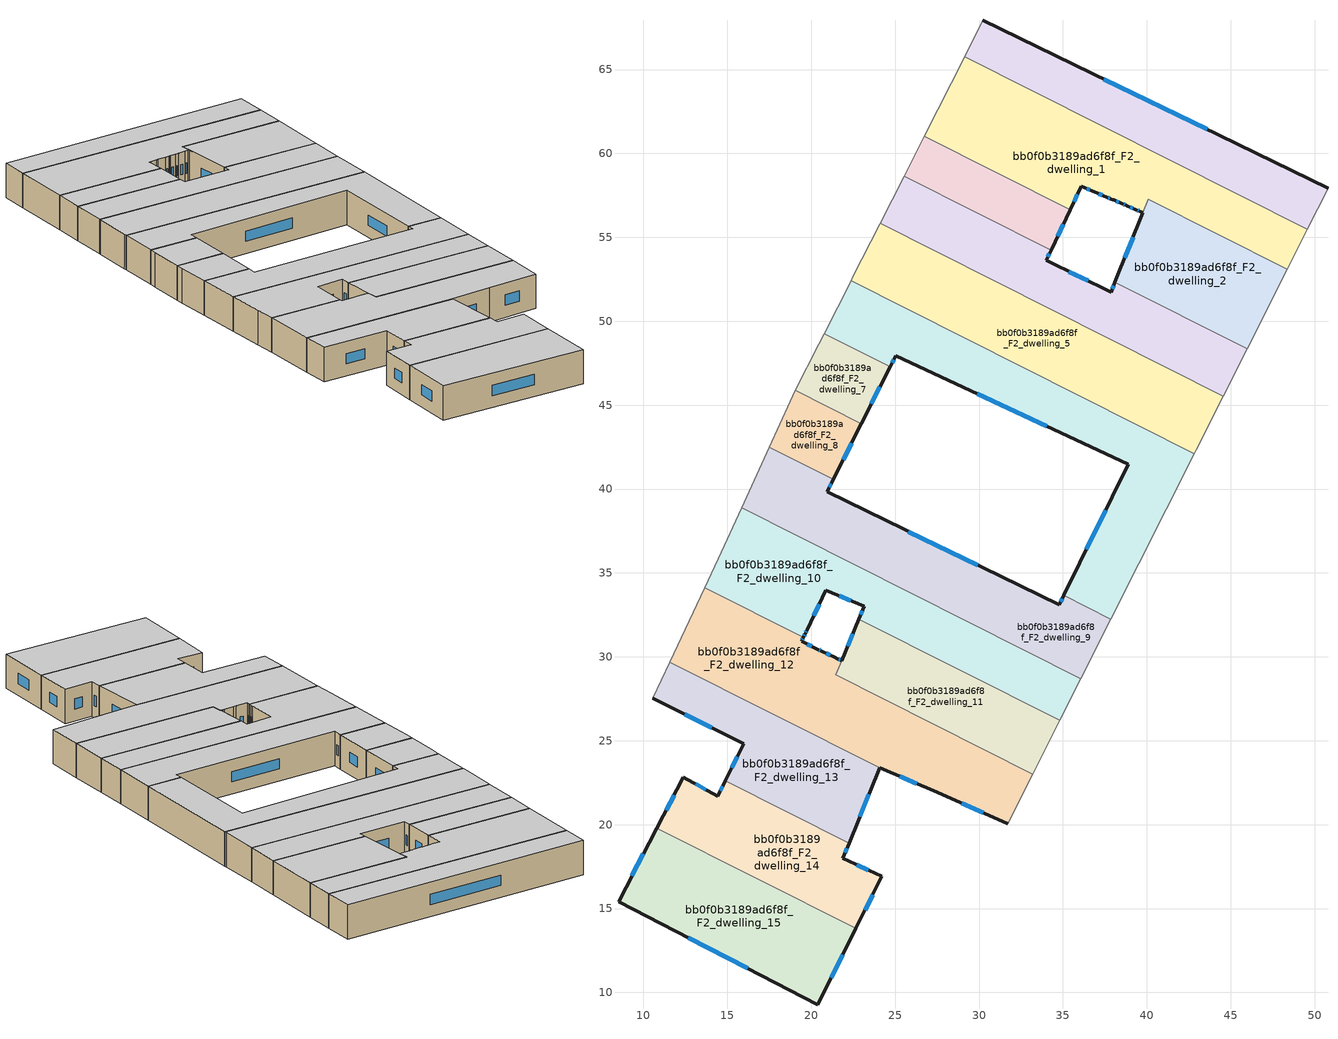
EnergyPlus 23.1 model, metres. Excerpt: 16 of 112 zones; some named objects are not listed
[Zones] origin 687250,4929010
bb0f0b3189ad6f8f_F2_dwelling_0
 floor to bb0f0b3189ad6f8f_F1_dwelling_0 (EU_floor_Construction): 50.79,57.92 49.56,55.48 29.14,65.77 30.23,67.92 z6
 wall outside (EU_wall_Construction): 50.79,57.92 30.23,67.92 z6:9
 wall to bb0f0b3189ad6f8f_F2_dwelling_1 (EU_wall_Construction): 29.14,65.77 49.56,55.48 z6:9
 wall adiabatic (EU_wall_Construction): 30.23,67.92 29.14,65.77 / 49.56,55.48 50.79,57.92 z6:9
 window (EU_Window_Construction): 43.59,61.43 37.44,64.42 z7.05:7.95
 ceiling to bb0f0b3189ad6f8f_F3_dwelling_0 (EU_floor_Construction): 49.56,55.48 50.79,57.92 30.23,67.92 29.14,65.77 z9
bb0f0b3189ad6f8f_F2_dwelling_1
 floor to bb0f0b3189ad6f8f_F1_dwelling_1 (EU_floor_Construction): 49.56,55.48 48.37,53.1 40.08,57.27 39.76,56.47 39.63,56.53 39.35,56.65 38.81,56.88 38.8,56.89 38.77,56.9 38.52,57.01 38.47,57.03 38.01,57.23 37.97,57.24 37.96,57.25 37.89,57.28 37.61,57.4 36.87,57.72 36.78,57.75 36.23,57.99 36.09,58.05 35.43,56.64 26.73,61.01 29.14,65.77 z6
 wall outside (EU_wall_Construction): 35.43,56.64 36.09,58.05 36.23,57.99 36.78,57.75 36.87,57.72 37.61,57.4 37.89,57.28 37.96,57.25 37.97,57.24 38.01,57.23 38.47,57.03 38.52,57.01 38.77,56.9 38.8,56.89 38.81,56.88 39.35,56.65 39.63,56.53 39.76,56.47 z6:9
 wall to bb0f0b3189ad6f8f_F2_dwelling_3 (EU_wall_Construction): 26.73,61.01 35.43,56.64 z6:9
 wall adiabatic (EU_wall_Construction): 29.14,65.77 26.73,61.01 / 48.37,53.1 49.56,55.48 z6:9
 wall to bb0f0b3189ad6f8f_F2_dwelling_2 (EU_wall_Construction): 40.09,57.27 48.37,53.1 / 39.76,56.47 40.08,57.27 z6:9
 window (EU_Window_Construction): 38.61,56.97 38.68,56.94 / 38.17,57.16 38.31,57.1 / 37.71,57.36 37.79,57.32 / 37.13,57.61 37.35,57.51 / 36.43,57.91 36.59,57.84 / 35.66,57.13 35.86,57.56 / 39.45,56.61 39.53,56.57 / 39,56.8 39.16,56.73 z7.05:7.95
 ceiling to bb0f0b3189ad6f8f_F3_dwelling_1 (EU_floor_Construction): 48.37,53.1 49.56,55.48 29.14,65.77 26.73,61.01 35.43,56.64 36.09,58.05 36.23,57.99 36.78,57.75 36.87,57.72 37.61,57.4 37.89,57.28 37.96,57.25 37.97,57.24 38.01,57.23 38.47,57.03 38.52,57.01 38.77,56.9 38.8,56.89 38.81,56.88 39.35,56.65 39.63,56.53 39.76,56.47 40.08,57.27 z9
bb0f0b3189ad6f8f_F2_dwelling_10
 floor to bb0f0b3189ad6f8f_F1_dwelling_10 (EU_floor_Construction): 36.07,28.69 34.82,26.21 22.84,32.24 23.16,33.01 20.87,33.97 19.75,31.62 19.65,31.39 19.54,31.16 13.66,34.13 14.46,35.83 15.85,38.88 z6
 wall outside (EU_wall_Construction): 19.54,31.16 19.65,31.39 19.75,31.62 20.87,33.97 23.16,33.01 22.84,32.24 z6:9
 wall adiabatic (EU_wall_Construction): 15.85,38.88 14.46,35.83 13.66,34.13 / 34.82,26.21 36.07,28.69 z6:9
 wall to bb0f0b3189ad6f8f_F2_dwelling_9 (EU_wall_Construction): 36.07,28.69 15.85,38.88 z6:9
 wall to bb0f0b3189ad6f8f_F2_dwelling_11 (EU_wall_Construction): 22.84,32.24 34.82,26.21 z6:9
 wall to bb0f0b3189ad6f8f_F2_dwelling_12 (EU_wall_Construction): 13.66,34.13 19.54,31.16 z6:9
 window (EU_Window_Construction): 23.05,32.74 22.95,32.51 / 21.68,33.64 22.36,33.35 / 20.15,32.44 20.48,33.15 / 19.68,31.47 19.72,31.54 / 19.58,31.24 19.61,31.31 z7.05:7.95
 ceiling to bb0f0b3189ad6f8f_F3_dwelling_10 (EU_floor_Construction): 34.82,26.21 36.07,28.69 15.85,38.88 14.46,35.83 13.66,34.13 19.54,31.16 19.65,31.39 19.75,31.62 20.87,33.97 23.16,33.01 22.84,32.24 z9
bb0f0b3189ad6f8f_F2_dwelling_11
 floor to bb0f0b3189ad6f8f_F1_dwelling_11 (EU_floor_Construction): 34.82,26.21 33.21,23 21.45,28.93 22.84,32.24 z6
 wall outside (EU_wall_Construction): 22.84,32.24 21.81,29.78 z6:9
 wall adiabatic (EU_wall_Construction): 33.21,23 34.82,26.21 z6:9
 wall to bb0f0b3189ad6f8f_F2_dwelling_12 (EU_wall_Construction): 21.8,29.77 21.45,28.93 33.21,23 z6:9
 window (EU_Window_Construction): 22.48,31.38 22.17,30.64 z7.05:7.95
 ceiling to bb0f0b3189ad6f8f_F3_dwelling_11 (EU_floor_Construction): 33.21,23 34.82,26.21 22.84,32.24 21.45,28.93 z9
bb0f0b3189ad6f8f_F2_dwelling_12
 floor to bb0f0b3189ad6f8f_F1_dwelling_12 (EU_floor_Construction): 33.21,23 31.72,20.05 27.49,21.94 24.08,23.38 11.57,29.69 13.66,34.13 19.54,31.16 19.42,30.92 20.37,30.47 20.64,30.34 21.4,29.97 21.55,29.89 21.8,29.77 21.45,28.93 z6
 wall outside (EU_wall_Construction): 24.08,23.38 27.49,21.94 31.72,20.05 / 21.8,29.77 21.55,29.89 21.4,29.97 20.64,30.34 20.37,30.47 19.42,30.92 19.54,31.16 z6:9
 wall adiabatic (EU_wall_Construction): 31.72,20.05 33.21,23 / 13.66,34.13 11.57,29.69 z6:9
 wall to bb0f0b3189ad6f8f_F2_dwelling_13 (EU_wall_Construction): 11.57,29.69 24.08,23.38 z6:9
 window (EU_Window_Construction): 28.98,21.28 30.24,20.71 / 25.28,22.88 26.3,22.45 / 19.46,31.01 19.5,31.08 / 20.04,30.63 19.76,30.76 / 20.54,30.38 20.46,30.42 / 21.13,30.1 20.91,30.21 / 21.72,29.82 21.64,29.85 z7.05:7.95
 ceiling to bb0f0b3189ad6f8f_F3_dwelling_12 (EU_floor_Construction): 31.72,20.05 33.21,23 21.45,28.93 21.8,29.77 21.55,29.89 21.4,29.97 20.64,30.34 20.37,30.47 19.42,30.92 19.54,31.16 13.66,34.13 11.57,29.69 24.08,23.38 27.49,21.94 z9
bb0f0b3189ad6f8f_F2_dwelling_13
 floor to bb0f0b3189ad6f8f_F1_dwelling_13 (EU_floor_Construction): 24.08,23.38 22.25,18.9 14.89,22.61 15.96,24.81 10.55,27.54 11.57,29.69 z6
 wall outside (EU_wall_Construction): 10.55,27.54 15.96,24.81 14.89,22.61 / 22.25,18.9 24.08,23.38 z6:9
 wall adiabatic (EU_wall_Construction): 11.57,29.69 10.55,27.54 z6:9
 wall to bb0f0b3189ad6f8f_F2_dwelling_14 (EU_wall_Construction): 14.89,22.61 22.25,18.9 z6:9
 window (EU_Window_Construction): 12.45,26.59 14.07,25.77 / 22.89,20.47 23.44,21.81 / 15.59,24.04 15.26,23.38 z7.05:7.95
 ceiling to bb0f0b3189ad6f8f_F3_dwelling_13 (EU_floor_Construction): 22.25,18.9 24.08,23.38 11.57,29.69 10.55,27.54 15.96,24.81 14.89,22.61 z9
bb0f0b3189ad6f8f_F2_dwelling_14
 floor to bb0f0b3189ad6f8f_F1_dwelling_14 (EU_floor_Construction): 22.25,18.9 21.88,18 24.21,16.91 22.67,13.83 10.81,19.8 12.38,22.82 14.43,21.69 14.89,22.61 z6
 wall outside (EU_wall_Construction): 14.89,22.61 14.43,21.69 12.38,22.82 10.81,19.8 / 22.67,13.83 24.21,16.91 21.88,18 22.25,18.9 z6:9
 wall to bb0f0b3189ad6f8f_F2_dwelling_15 (EU_wall_Construction): 10.81,19.8 22.67,13.83 z6:9
 window (EU_Window_Construction): 11.83,21.76 11.36,20.86 / 13.72,22.09 13.1,22.43 / 14.73,22.29 14.59,22.02 / 22.01,18.32 22.12,18.59 / 23.4,17.3 22.7,17.62 / 23.21,14.91 23.67,15.83 z7.05:7.95
 ceiling to bb0f0b3189ad6f8f_F3_dwelling_14 (EU_floor_Construction): 22.67,13.83 24.21,16.91 21.88,18 22.25,18.9 14.89,22.61 14.43,21.69 12.38,22.82 10.81,19.8 z9
bb0f0b3189ad6f8f_F2_dwelling_15
 floor to bb0f0b3189ad6f8f_F1_dwelling_15 (EU_floor_Construction): 22.67,13.83 20.38,9.28 8.51,15.4 10.81,19.8 z6
 wall outside (EU_wall_Construction): 10.81,19.8 8.51,15.4 20.38,9.28 22.67,13.83 z6:9
 window (EU_Window_Construction): 21.18,10.88 21.87,12.23 / 12.68,13.26 16.22,11.43 / 10,18.26 9.32,16.95 z7.05:7.95
 ceiling to bb0f0b3189ad6f8f_F3_dwelling_15 (EU_floor_Construction): 20.38,9.28 22.67,13.83 10.81,19.8 8.51,15.4 z9
bb0f0b3189ad6f8f_F2_dwelling_2
 floor to bb0f0b3189ad6f8f_F1_dwelling_2 (EU_floor_Construction): 48.37,53.1 45.97,48.35 38.09,52.32 40.09,57.27 z6
 wall outside (EU_wall_Construction): 39.77,56.47 38.09,52.32 z6:9
 wall to bb0f0b3189ad6f8f_F2_dwelling_4 (EU_wall_Construction): 38.09,52.32 45.97,48.35 z6:9
 wall adiabatic (EU_wall_Construction): 45.97,48.35 48.37,53.1 z6:9
 window (EU_Window_Construction): 39.18,55.01 38.68,53.77 z7.05:7.95
 ceiling to bb0f0b3189ad6f8f_F3_dwelling_2 (EU_floor_Construction): 45.97,48.35 48.37,53.1 40.09,57.27 38.09,52.32 z9
bb0f0b3189ad6f8f_F2_dwelling_3
 floor to bb0f0b3189ad6f8f_F1_dwelling_3 (EU_floor_Construction): 35.43,56.64 34.29,54.23 25.53,58.64 26.73,61.01 z6
 wall outside (EU_wall_Construction): 34.29,54.23 35.43,56.64 z6:9
 wall to bb0f0b3189ad6f8f_F2_dwelling_4 (EU_wall_Construction): 25.53,58.64 34.29,54.23 z6:9
 wall adiabatic (EU_wall_Construction): 26.73,61.01 25.53,58.64 z6:9
 window (EU_Window_Construction): 34.69,55.07 35.03,55.79 z7.05:7.95
 ceiling to bb0f0b3189ad6f8f_F3_dwelling_3 (EU_floor_Construction): 34.29,54.23 35.43,56.64 26.73,61.01 25.53,58.64 z9
bb0f0b3189ad6f8f_F2_dwelling_4
 floor to bb0f0b3189ad6f8f_F1_dwelling_4 (EU_floor_Construction): 38.09,52.32 45.97,48.35 44.56,45.54 24.1,55.84 25.53,58.64 34.29,54.23 34,53.62 37.86,51.74 z6
 wall outside (EU_wall_Construction): 38.09,52.32 37.86,51.74 34,53.62 34.29,54.23 z6:9
 wall adiabatic (EU_wall_Construction): 44.56,45.54 45.97,48.35 / 25.53,58.64 24.1,55.84 z6:9
 wall to bb0f0b3189ad6f8f_F2_dwelling_5 (EU_wall_Construction): 24.1,55.84 44.56,45.54 z6:9
 window (EU_Window_Construction): 36.51,52.4 35.36,52.96 / 38.01,52.11 37.94,51.94 / 34.1,53.84 34.19,54.02 z7.05:7.95
 ceiling to bb0f0b3189ad6f8f_F3_dwelling_4 (EU_floor_Construction): 44.56,45.54 45.97,48.35 38.09,52.32 37.86,51.74 34,53.62 34.29,54.23 25.53,58.64 24.1,55.84 z9
bb0f0b3189ad6f8f_F2_dwelling_5
 floor to bb0f0b3189ad6f8f_F1_dwelling_5 (EU_floor_Construction): 44.56,45.54 42.95,42.34 42.83,42.12 22.37,52.42 22.48,52.65 24.07,55.78 24.1,55.84 z6
 wall adiabatic (EU_wall_Construction): 24.1,55.84 24.07,55.78 22.48,52.65 22.37,52.42 / 42.83,42.12 42.95,42.34 44.56,45.54 z6:9
 wall to bb0f0b3189ad6f8f_F2_dwelling_6 (EU_wall_Construction): 22.37,52.42 42.83,42.12 z6:9
 ceiling to bb0f0b3189ad6f8f_F3_dwelling_5 (EU_floor_Construction): 42.95,42.34 44.56,45.54 24.1,55.84 24.07,55.78 22.48,52.65 22.37,52.42 42.83,42.12 z9
bb0f0b3189ad6f8f_F2_dwelling_6
 floor to bb0f0b3189ad6f8f_F1_dwelling_6 (EU_floor_Construction): 42.83,42.12 37.86,32.24 35.05,33.66 38.9,41.49 25.03,47.95 24.69,47.28 20.77,49.26 22.37,52.42 z6
 wall outside (EU_wall_Construction): 24.69,47.28 25.03,47.95 38.9,41.49 35.05,33.66 z6:9
 wall to bb0f0b3189ad6f8f_F2_dwelling_7 (EU_wall_Construction): 20.77,49.26 24.69,47.28 z6:9
 wall adiabatic (EU_wall_Construction): 22.37,52.42 20.77,49.26 / 37.86,32.24 42.83,42.12 z6:9
 wall to bb0f0b3189ad6f8f_F2_dwelling_9 (EU_wall_Construction): 35.05,33.66 37.86,32.24 z6:9
 window (EU_Window_Construction): 37.55,38.74 36.4,36.4 / 29.9,45.69 34.04,43.76 / 24.81,47.51 24.91,47.72 z7.05:7.95
 ceiling to bb0f0b3189ad6f8f_F3_dwelling_6 (EU_floor_Construction): 37.86,32.24 42.83,42.12 22.37,52.42 20.77,49.26 24.69,47.28 25.03,47.95 38.9,41.49 35.05,33.66 z9
bb0f0b3189ad6f8f_F2_dwelling_7
 floor to bb0f0b3189ad6f8f_F1_dwelling_7 (EU_floor_Construction): 24.69,47.28 22.99,43.89 19.06,45.87 20.45,48.64 20.77,49.26 z6
 wall outside (EU_wall_Construction): 22.99,43.89 24.69,47.28 z6:9
 wall to bb0f0b3189ad6f8f_F2_dwelling_8 (EU_wall_Construction): 19.06,45.87 22.99,43.89 z6:9
 wall adiabatic (EU_wall_Construction): 20.77,49.26 20.45,48.64 19.06,45.87 z6:9
 window (EU_Window_Construction): 23.59,45.08 24.1,46.09 z7.05:7.95
 ceiling to bb0f0b3189ad6f8f_F3_dwelling_7 (EU_floor_Construction): 22.99,43.89 24.69,47.28 20.77,49.26 20.45,48.64 19.06,45.87 z9
bb0f0b3189ad6f8f_F2_dwelling_8
 floor to bb0f0b3189ad6f8f_F1_dwelling_8 (EU_floor_Construction): 22.99,43.89 21.32,40.57 17.49,42.5 18.73,45.22 19.06,45.87 z6
 wall outside (EU_wall_Construction): 21.32,40.57 22.99,43.89 z6:9
 wall to bb0f0b3189ad6f8f_F2_dwelling_9 (EU_wall_Construction): 17.49,42.5 21.32,40.57 z6:9
 wall adiabatic (EU_wall_Construction): 19.06,45.87 18.73,45.22 17.49,42.5 z6:9
 window (EU_Window_Construction): 21.9,41.74 22.4,42.73 z7.05:7.95
 ceiling to bb0f0b3189ad6f8f_F3_dwelling_8 (EU_floor_Construction): 21.32,40.57 22.99,43.89 19.06,45.87 18.73,45.22 17.49,42.5 z9
bb0f0b3189ad6f8f_F2_dwelling_9
 floor to bb0f0b3189ad6f8f_F1_dwelling_9 (EU_floor_Construction): 35.05,33.66 37.86,32.24 36.07,28.69 15.85,38.88 17.49,42.5 21.32,40.57 20.94,39.83 34.77,33.09 z6
 wall outside (EU_wall_Construction): 35.05,33.66 34.77,33.09 20.94,39.83 21.32,40.57 z6:9
 wall adiabatic (EU_wall_Construction): 36.07,28.69 37.86,32.24 / 17.49,42.5 15.85,38.88 z6:9
 window (EU_Window_Construction): 21.07,40.09 21.19,40.31 / 29.92,35.46 25.79,37.47 / 34.95,33.46 34.87,33.29 z7.05:7.95
 ceiling to bb0f0b3189ad6f8f_F3_dwelling_9 (EU_floor_Construction): 36.07,28.69 37.86,32.24 35.05,33.66 34.77,33.09 20.94,39.83 21.32,40.57 17.49,42.5 15.85,38.88 z9
[Building]
EU S2 Campaign: North Axis=0; Terrain=City; Solar Distribution=FullExterior
[Site:Location]
Bologna: Latitude=44.5; Longitude=11.25; Time Zone=1; Elevation=37
[SizingPeriod:WeatherFileDays]
AnnualSizingPeriod: Begin Month=1; Begin Day of Month=1; End Month=12; End Day of Month=31; Day of Week for Start Day=Monday; Use Weather File Daylight Saving Period=No; Use Weather File Rain and Snow Indicators=No
[MATERIAL]
EU_InternalMass_Material: Roughness=MediumRough; Thickness=0.1; Conductivity=1; Density=1800; Specific Heat=900; Thermal Absorptance=0.9; Solar Absorptance=0.7; Visible Absorptance=0.7
[MATERIAL:NOMASS] Roughness=MediumRough; Thermal Absorptance=0.9; Solar Absorptance=0.7; Visible Absorptance=0.7
Name | Thermal Resistance
EU_wall_NoMass | 0.890213
EU_floor_NoMass | 0.79516
[WINDOWMATERIAL:SIMPLEGLAZINGSYSTEM]
EU_Window_SimpleGlazing: UFactor=4.49146; Solar Heat Gain Coefficient=0.85; Visible Transmittance=0.85
[CONSTRUCTION]
EU_wall_Construction: EU_wall_NoMass
EU_floor_Construction: EU_floor_NoMass
EU_Window_Construction: EU_Window_SimpleGlazing
EU_InternalMass_Construction: EU_InternalMass_Material
[ZONE] Type=1; Multiplier=1; Ceiling Height=autocalculate; Floor Area=autocalculate; Part of Total Floor Area=Yes
Name | Volume
bb0f0b3189ad6f8f_F2_dwelling_0 | 176.654
bb0f0b3189ad6f8f_F2_dwelling_1 | 271.849
bb0f0b3189ad6f8f_F2_dwelling_10 | 231.152
bb0f0b3189ad6f8f_F2_dwelling_11 | 143.089
bb0f0b3189ad6f8f_F2_dwelling_12 | 276.24
bb0f0b3189ad6f8f_F2_dwelling_13 | 160.329
bb0f0b3189ad6f8f_F2_dwelling_14 | 158.539
bb0f0b3189ad6f8f_F2_dwelling_15 | 200.585
bb0f0b3189ad6f8f_F2_dwelling_2 | 144.383
bb0f0b3189ad6f8f_F2_dwelling_3 | 77.9421
bb0f0b3189ad6f8f_F2_dwelling_4 | 207.989
bb0f0b3189ad6f8f_F2_dwelling_5 | 263.098
bb0f0b3189ad6f8f_F2_dwelling_6 | 270.262
bb0f0b3189ad6f8f_F2_dwelling_7 | 49.99
bb0f0b3189ad6f8f_F2_dwelling_8 | 48.5354
bb0f0b3189ad6f8f_F2_dwelling_9 | 237.343
[INTERNALMASS] Construction=EU_InternalMass_Construction
Name | Zone or ZoneList | Surface Area
bb0f0b3189ad6f8f_F2_dwelling_0_EU_InternalMass | bb0f0b3189ad6f8f_F2_dwelling_0 | 58.8848
bb0f0b3189ad6f8f_F2_dwelling_1_EU_InternalMass | bb0f0b3189ad6f8f_F2_dwelling_1 | 90.6158
bb0f0b3189ad6f8f_F2_dwelling_2_EU_InternalMass | bb0f0b3189ad6f8f_F2_dwelling_2 | 48.1414
bb0f0b3189ad6f8f_F2_dwelling_3_EU_InternalMass | bb0f0b3189ad6f8f_F2_dwelling_3 | 25.9804
bb0f0b3189ad6f8f_F2_dwelling_4_EU_InternalMass | bb0f0b3189ad6f8f_F2_dwelling_4 | 69.3304
bb0f0b3189ad6f8f_F2_dwelling_5_EU_InternalMass | bb0f0b3189ad6f8f_F2_dwelling_5 | 87.6939
bb0f0b3189ad6f8f_F2_dwelling_6_EU_InternalMass | bb0f0b3189ad6f8f_F2_dwelling_6 | 90.0911
bb0f0b3189ad6f8f_F2_dwelling_7_EU_InternalMass | bb0f0b3189ad6f8f_F2_dwelling_7 | 16.6637
bb0f0b3189ad6f8f_F2_dwelling_8_EU_InternalMass | bb0f0b3189ad6f8f_F2_dwelling_8 | 16.1785
bb0f0b3189ad6f8f_F2_dwelling_9_EU_InternalMass | bb0f0b3189ad6f8f_F2_dwelling_9 | 79.1109
bb0f0b3189ad6f8f_F2_dwelling_10_EU_InternalMass | bb0f0b3189ad6f8f_F2_dwelling_10 | 77.0522
bb0f0b3189ad6f8f_F2_dwelling_11_EU_InternalMass | bb0f0b3189ad6f8f_F2_dwelling_11 | 47.6966
bb0f0b3189ad6f8f_F2_dwelling_12_EU_InternalMass | bb0f0b3189ad6f8f_F2_dwelling_12 | 92.0785
bb0f0b3189ad6f8f_F2_dwelling_13_EU_InternalMass | bb0f0b3189ad6f8f_F2_dwelling_13 | 53.4428
bb0f0b3189ad6f8f_F2_dwelling_14_EU_InternalMass | bb0f0b3189ad6f8f_F2_dwelling_14 | 52.8464
bb0f0b3189ad6f8f_F2_dwelling_15_EU_InternalMass | bb0f0b3189ad6f8f_F2_dwelling_15 | 66.8616
[OTHEREQUIPMENT] Fuel Type=Electricity; Design Level Calculation Method=Watts/Area; Power per Zone Floor Area=1; Fraction Latent=0; Fraction Radiant=0; Fraction Lost=0; Carbon Dioxide Generation Rate=0; EndUse Subcategory=EU_Step8_InternalGains
Name | Zone or ZoneList or Space or SpaceList | Schedule
EU_Step8_InternalGain_bb0f0b3189ad6f8f_F2_dwelling_0_f000 | bb0f0b3189ad6f8f_F2_dwelling_0 | EU_Step8_GainSchedule_bb0f0b3189ad6f8f_F2_dwelling_0_f000
EU_Step8_InternalGain_bb0f0b3189ad6f8f_F2_dwelling_1_f000 | bb0f0b3189ad6f8f_F2_dwelling_1 | EU_Step8_GainSchedule_bb0f0b3189ad6f8f_F2_dwelling_1_f000
EU_Step8_InternalGain_bb0f0b3189ad6f8f_F2_dwelling_2_f000 | bb0f0b3189ad6f8f_F2_dwelling_2 | EU_Step8_GainSchedule_bb0f0b3189ad6f8f_F2_dwelling_2_f000
EU_Step8_InternalGain_bb0f0b3189ad6f8f_F2_dwelling_3_f000 | bb0f0b3189ad6f8f_F2_dwelling_3 | EU_Step8_GainSchedule_bb0f0b3189ad6f8f_F2_dwelling_3_f000
EU_Step8_InternalGain_bb0f0b3189ad6f8f_F2_dwelling_4_f000 | bb0f0b3189ad6f8f_F2_dwelling_4 | EU_Step8_GainSchedule_bb0f0b3189ad6f8f_F2_dwelling_4_f000
EU_Step8_InternalGain_bb0f0b3189ad6f8f_F2_dwelling_5_f000 | bb0f0b3189ad6f8f_F2_dwelling_5 | EU_Step8_GainSchedule_bb0f0b3189ad6f8f_F2_dwelling_5_f000
EU_Step8_InternalGain_bb0f0b3189ad6f8f_F2_dwelling_6_f000 | bb0f0b3189ad6f8f_F2_dwelling_6 | EU_Step8_GainSchedule_bb0f0b3189ad6f8f_F2_dwelling_6_f000
EU_Step8_InternalGain_bb0f0b3189ad6f8f_F2_dwelling_7_f000 | bb0f0b3189ad6f8f_F2_dwelling_7 | EU_Step8_GainSchedule_bb0f0b3189ad6f8f_F2_dwelling_7_f000
EU_Step8_InternalGain_bb0f0b3189ad6f8f_F2_dwelling_8_f000 | bb0f0b3189ad6f8f_F2_dwelling_8 | EU_Step8_GainSchedule_bb0f0b3189ad6f8f_F2_dwelling_8_f000
EU_Step8_InternalGain_bb0f0b3189ad6f8f_F2_dwelling_9_f000 | bb0f0b3189ad6f8f_F2_dwelling_9 | EU_Step8_GainSchedule_bb0f0b3189ad6f8f_F2_dwelling_9_f000
EU_Step8_InternalGain_bb0f0b3189ad6f8f_F2_dwelling_10_f000 | bb0f0b3189ad6f8f_F2_dwelling_10 | EU_Step8_GainSchedule_bb0f0b3189ad6f8f_F2_dwelling_10_f000
EU_Step8_InternalGain_bb0f0b3189ad6f8f_F2_dwelling_11_f000 | bb0f0b3189ad6f8f_F2_dwelling_11 | EU_Step8_GainSchedule_bb0f0b3189ad6f8f_F2_dwelling_11_f000
EU_Step8_InternalGain_bb0f0b3189ad6f8f_F2_dwelling_12_f000 | bb0f0b3189ad6f8f_F2_dwelling_12 | EU_Step8_GainSchedule_bb0f0b3189ad6f8f_F2_dwelling_12_f000
EU_Step8_InternalGain_bb0f0b3189ad6f8f_F2_dwelling_13_f000 | bb0f0b3189ad6f8f_F2_dwelling_13 | EU_Step8_GainSchedule_bb0f0b3189ad6f8f_F2_dwelling_13_f000
EU_Step8_InternalGain_bb0f0b3189ad6f8f_F2_dwelling_14_f000 | bb0f0b3189ad6f8f_F2_dwelling_14 | EU_Step8_GainSchedule_bb0f0b3189ad6f8f_F2_dwelling_14_f000
EU_Step8_InternalGain_bb0f0b3189ad6f8f_F2_dwelling_15_f000 | bb0f0b3189ad6f8f_F2_dwelling_15 | EU_Step8_GainSchedule_bb0f0b3189ad6f8f_F2_dwelling_15_f000
[ZONEVENTILATION:DESIGNFLOWRATE] Schedule=EU_AlwaysOn; Design Flow Rate Calculation Method=AirChanges/Hour; Air Changes per Hour=0.718634; Ventilation Type=Natural; Fan Pressure Rise=0; Fan Total Efficiency=1; Constant Term Coefficient=1; Temperature Term Coefficient=0; Velocity Term Coefficient=0; Velocity Squared Term Coefficient=0; Minimum Indoor Temperature=-100; Maximum Indoor Temperature=100; Delta Temperature=-100; Minimum Outdoor Temperature=-100; Maximum Outdoor Temperature=100; Maximum Wind Speed=40
Name | Zone or ZoneList or Space or SpaceList
EU_ConstantAir_bb0f0b3189ad6f8f_F2_dwelling_0 | bb0f0b3189ad6f8f_F2_dwelling_0
EU_ConstantAir_bb0f0b3189ad6f8f_F2_dwelling_1 | bb0f0b3189ad6f8f_F2_dwelling_1
EU_ConstantAir_bb0f0b3189ad6f8f_F2_dwelling_2 | bb0f0b3189ad6f8f_F2_dwelling_2
EU_ConstantAir_bb0f0b3189ad6f8f_F2_dwelling_3 | bb0f0b3189ad6f8f_F2_dwelling_3
EU_ConstantAir_bb0f0b3189ad6f8f_F2_dwelling_4 | bb0f0b3189ad6f8f_F2_dwelling_4
EU_ConstantAir_bb0f0b3189ad6f8f_F2_dwelling_5 | bb0f0b3189ad6f8f_F2_dwelling_5
EU_ConstantAir_bb0f0b3189ad6f8f_F2_dwelling_6 | bb0f0b3189ad6f8f_F2_dwelling_6
EU_ConstantAir_bb0f0b3189ad6f8f_F2_dwelling_7 | bb0f0b3189ad6f8f_F2_dwelling_7
EU_ConstantAir_bb0f0b3189ad6f8f_F2_dwelling_8 | bb0f0b3189ad6f8f_F2_dwelling_8
EU_ConstantAir_bb0f0b3189ad6f8f_F2_dwelling_9 | bb0f0b3189ad6f8f_F2_dwelling_9
EU_ConstantAir_bb0f0b3189ad6f8f_F2_dwelling_10 | bb0f0b3189ad6f8f_F2_dwelling_10
EU_ConstantAir_bb0f0b3189ad6f8f_F2_dwelling_11 | bb0f0b3189ad6f8f_F2_dwelling_11
EU_ConstantAir_bb0f0b3189ad6f8f_F2_dwelling_12 | bb0f0b3189ad6f8f_F2_dwelling_12
EU_ConstantAir_bb0f0b3189ad6f8f_F2_dwelling_13 | bb0f0b3189ad6f8f_F2_dwelling_13
EU_ConstantAir_bb0f0b3189ad6f8f_F2_dwelling_14 | bb0f0b3189ad6f8f_F2_dwelling_14
EU_ConstantAir_bb0f0b3189ad6f8f_F2_dwelling_15 | bb0f0b3189ad6f8f_F2_dwelling_15
[HVACTEMPLATE:ZONE:IDEALLOADSAIRSYSTEM] System Availability Schedule=EU_AlwaysOn; Maximum Heating Supply Air Temperature=50; Minimum Cooling Supply Air Temperature=13; Maximum Heating Supply Air Humidity Ratio=0.0156; Minimum Cooling Supply Air Humidity Ratio=0.0077; Heating Limit=NoLimit; Cooling Limit=NoLimit; Heating Availability Schedule=EU_AlwaysOn; Cooling Availability Schedule=EU_CoolingOff; Dehumidification Control Type=ConstantSensibleHeatRatio; Cooling Sensible Heat Ratio=0.7; Dehumidification Setpoint=60; Humidification Control Type=None; Humidification Setpoint=30; Outdoor Air Method=None; Outdoor Air Flow Rate per Person=0.00944; Outdoor Air Flow Rate per Zone Floor Area=0; Outdoor Air Flow Rate per Zone=0; Demand Controlled Ventilation Type=None; Outdoor Air Economizer Type=NoEconomizer; Heat Recovery Type=None; Sensible Heat Recovery Effectiveness=0.7; Latent Heat Recovery Effectiveness=0.65
Name | Template Thermostat
bb0f0b3189ad6f8f_F2_dwelling_0 | EU_HeatOnly_bb0f0b3189ad6f8f_F2_dwelling_0
bb0f0b3189ad6f8f_F2_dwelling_1 | EU_HeatOnly_bb0f0b3189ad6f8f_F2_dwelling_1
bb0f0b3189ad6f8f_F2_dwelling_2 | EU_HeatOnly_bb0f0b3189ad6f8f_F2_dwelling_2
bb0f0b3189ad6f8f_F2_dwelling_3 | EU_HeatOnly_bb0f0b3189ad6f8f_F2_dwelling_3
bb0f0b3189ad6f8f_F2_dwelling_4 | EU_HeatOnly_bb0f0b3189ad6f8f_F2_dwelling_4
bb0f0b3189ad6f8f_F2_dwelling_5 | EU_HeatOnly_bb0f0b3189ad6f8f_F2_dwelling_5
bb0f0b3189ad6f8f_F2_dwelling_6 | EU_HeatOnly_bb0f0b3189ad6f8f_F2_dwelling_6
bb0f0b3189ad6f8f_F2_dwelling_7 | EU_HeatOnly_bb0f0b3189ad6f8f_F2_dwelling_7
bb0f0b3189ad6f8f_F2_dwelling_8 | EU_HeatOnly_bb0f0b3189ad6f8f_F2_dwelling_8
bb0f0b3189ad6f8f_F2_dwelling_9 | EU_HeatOnly_bb0f0b3189ad6f8f_F2_dwelling_9
bb0f0b3189ad6f8f_F2_dwelling_10 | EU_HeatOnly_bb0f0b3189ad6f8f_F2_dwelling_10
bb0f0b3189ad6f8f_F2_dwelling_11 | EU_HeatOnly_bb0f0b3189ad6f8f_F2_dwelling_11
bb0f0b3189ad6f8f_F2_dwelling_12 | EU_HeatOnly_bb0f0b3189ad6f8f_F2_dwelling_12
bb0f0b3189ad6f8f_F2_dwelling_13 | EU_HeatOnly_bb0f0b3189ad6f8f_F2_dwelling_13
bb0f0b3189ad6f8f_F2_dwelling_14 | EU_HeatOnly_bb0f0b3189ad6f8f_F2_dwelling_14
bb0f0b3189ad6f8f_F2_dwelling_15 | EU_HeatOnly_bb0f0b3189ad6f8f_F2_dwelling_15
[SIZING:ZONE] Zone Cooling Design Supply Air Temperature Input Method=SupplyAirTemperature; Zone Cooling Design Supply Air Temperature=13; Zone Heating Design Supply Air Temperature Input Method=SupplyAirTemperature; Zone Heating Design Supply Air Temperature=50; Zone Cooling Design Supply Air Humidity Ratio=0.008; Zone Heating Design Supply Air Humidity Ratio=0.008; Cooling Design Air Flow Method=DesignDay; Cooling Design Air Flow Rate=0; Cooling Minimum Air Flow per Zone Floor Area=0.000762; Cooling Minimum Air Flow=0; Cooling Minimum Air Flow Fraction=0.2; Heating Design Air Flow Method=DesignDay; Heating Design Air Flow Rate=0; Heating Maximum Air Flow per Zone Floor Area=0.002032; Heating Maximum Air Flow=0.141576; Heating Maximum Air Flow Fraction=0.3; Account for Dedicated Outdoor Air System=No; Dedicated Outdoor Air System Control Strategy=NeutralSupplyAir; Dedicated Outdoor Air Low Setpoint Temperature for Design=autosize; Dedicated Outdoor Air High Setpoint Temperature for Design=autosize; Zone Load Sizing Method=Sensible Load Only No Latent Load; Zone Latent Cooling Design Supply Air Humidity Ratio Input Method=HumidityRatioDifference; Zone Cooling Design Supply Air Humidity Ratio Difference=0.005; Zone Latent Heating Design Supply Air Humidity Ratio Input Method=HumidityRatioDifference; Zone Humidification Design Supply Air Humidity Ratio Difference=0.005
bb0f0b3189ad6f8f_F2_dwelling_0; bb0f0b3189ad6f8f_F2_dwelling_1; bb0f0b3189ad6f8f_F2_dwelling_2; bb0f0b3189ad6f8f_F2_dwelling_3; bb0f0b3189ad6f8f_F2_dwelling_4; bb0f0b3189ad6f8f_F2_dwelling_5; bb0f0b3189ad6f8f_F2_dwelling_6; bb0f0b3189ad6f8f_F2_dwelling_7; bb0f0b3189ad6f8f_F2_dwelling_8; bb0f0b3189ad6f8f_F2_dwelling_9; bb0f0b3189ad6f8f_F2_dwelling_10; bb0f0b3189ad6f8f_F2_dwelling_11; bb0f0b3189ad6f8f_F2_dwelling_12; bb0f0b3189ad6f8f_F2_dwelling_13; bb0f0b3189ad6f8f_F2_dwelling_14; bb0f0b3189ad6f8f_F2_dwelling_15
[SCHEDULE:CONSTANT]
Name | Hourly Value
EU_AlwaysOn | 1
EU_CoolingOff | 0
[SCHEDULE:FILE] Column Number=1; Rows to Skip at Top=0; Number of Hours of Data=8760; Column Separator=Comma; Interpolate to Timestep=No; Minutes per Item=60; Adjust Schedule for Daylight Savings=Yes
Name | File
EU_Step8_GainSchedule_bb0f0b3189ad6f8f_F2_dwelling_0_f000 | ../../schedules/bb0f0b3189ad6f8f/bb0f0b3189ad6f8f_F2_dwelling_0_f000_gain.csv
EU_Step8_GainSchedule_bb0f0b3189ad6f8f_F2_dwelling_1_f000 | ../../schedules/bb0f0b3189ad6f8f/bb0f0b3189ad6f8f_F2_dwelling_1_f000_gain.csv
EU_Step8_GainSchedule_bb0f0b3189ad6f8f_F2_dwelling_2_f000 | ../../schedules/bb0f0b3189ad6f8f/bb0f0b3189ad6f8f_F2_dwelling_2_f000_gain.csv
EU_Step8_GainSchedule_bb0f0b3189ad6f8f_F2_dwelling_3_f000 | ../../schedules/bb0f0b3189ad6f8f/bb0f0b3189ad6f8f_F2_dwelling_3_f000_gain.csv
EU_Step8_GainSchedule_bb0f0b3189ad6f8f_F2_dwelling_4_f000 | ../../schedules/bb0f0b3189ad6f8f/bb0f0b3189ad6f8f_F2_dwelling_4_f000_gain.csv
EU_Step8_GainSchedule_bb0f0b3189ad6f8f_F2_dwelling_5_f000 | ../../schedules/bb0f0b3189ad6f8f/bb0f0b3189ad6f8f_F2_dwelling_5_f000_gain.csv
EU_Step8_GainSchedule_bb0f0b3189ad6f8f_F2_dwelling_6_f000 | ../../schedules/bb0f0b3189ad6f8f/bb0f0b3189ad6f8f_F2_dwelling_6_f000_gain.csv
EU_Step8_GainSchedule_bb0f0b3189ad6f8f_F2_dwelling_7_f000 | ../../schedules/bb0f0b3189ad6f8f/bb0f0b3189ad6f8f_F2_dwelling_7_f000_gain.csv
EU_Step8_GainSchedule_bb0f0b3189ad6f8f_F2_dwelling_8_f000 | ../../schedules/bb0f0b3189ad6f8f/bb0f0b3189ad6f8f_F2_dwelling_8_f000_gain.csv
EU_Step8_GainSchedule_bb0f0b3189ad6f8f_F2_dwelling_9_f000 | ../../schedules/bb0f0b3189ad6f8f/bb0f0b3189ad6f8f_F2_dwelling_9_f000_gain.csv
EU_Step8_GainSchedule_bb0f0b3189ad6f8f_F2_dwelling_10_f000 | ../../schedules/bb0f0b3189ad6f8f/bb0f0b3189ad6f8f_F2_dwelling_10_f000_gain.csv
EU_Step8_GainSchedule_bb0f0b3189ad6f8f_F2_dwelling_11_f000 | ../../schedules/bb0f0b3189ad6f8f/bb0f0b3189ad6f8f_F2_dwelling_11_f000_gain.csv
EU_Step8_GainSchedule_bb0f0b3189ad6f8f_F2_dwelling_12_f000 | ../../schedules/bb0f0b3189ad6f8f/bb0f0b3189ad6f8f_F2_dwelling_12_f000_gain.csv
EU_Step8_GainSchedule_bb0f0b3189ad6f8f_F2_dwelling_13_f000 | ../../schedules/bb0f0b3189ad6f8f/bb0f0b3189ad6f8f_F2_dwelling_13_f000_gain.csv
EU_Step8_GainSchedule_bb0f0b3189ad6f8f_F2_dwelling_14_f000 | ../../schedules/bb0f0b3189ad6f8f/bb0f0b3189ad6f8f_F2_dwelling_14_f000_gain.csv
EU_Step8_GainSchedule_bb0f0b3189ad6f8f_F2_dwelling_15_f000 | ../../schedules/bb0f0b3189ad6f8f/bb0f0b3189ad6f8f_F2_dwelling_15_f000_gain.csv
